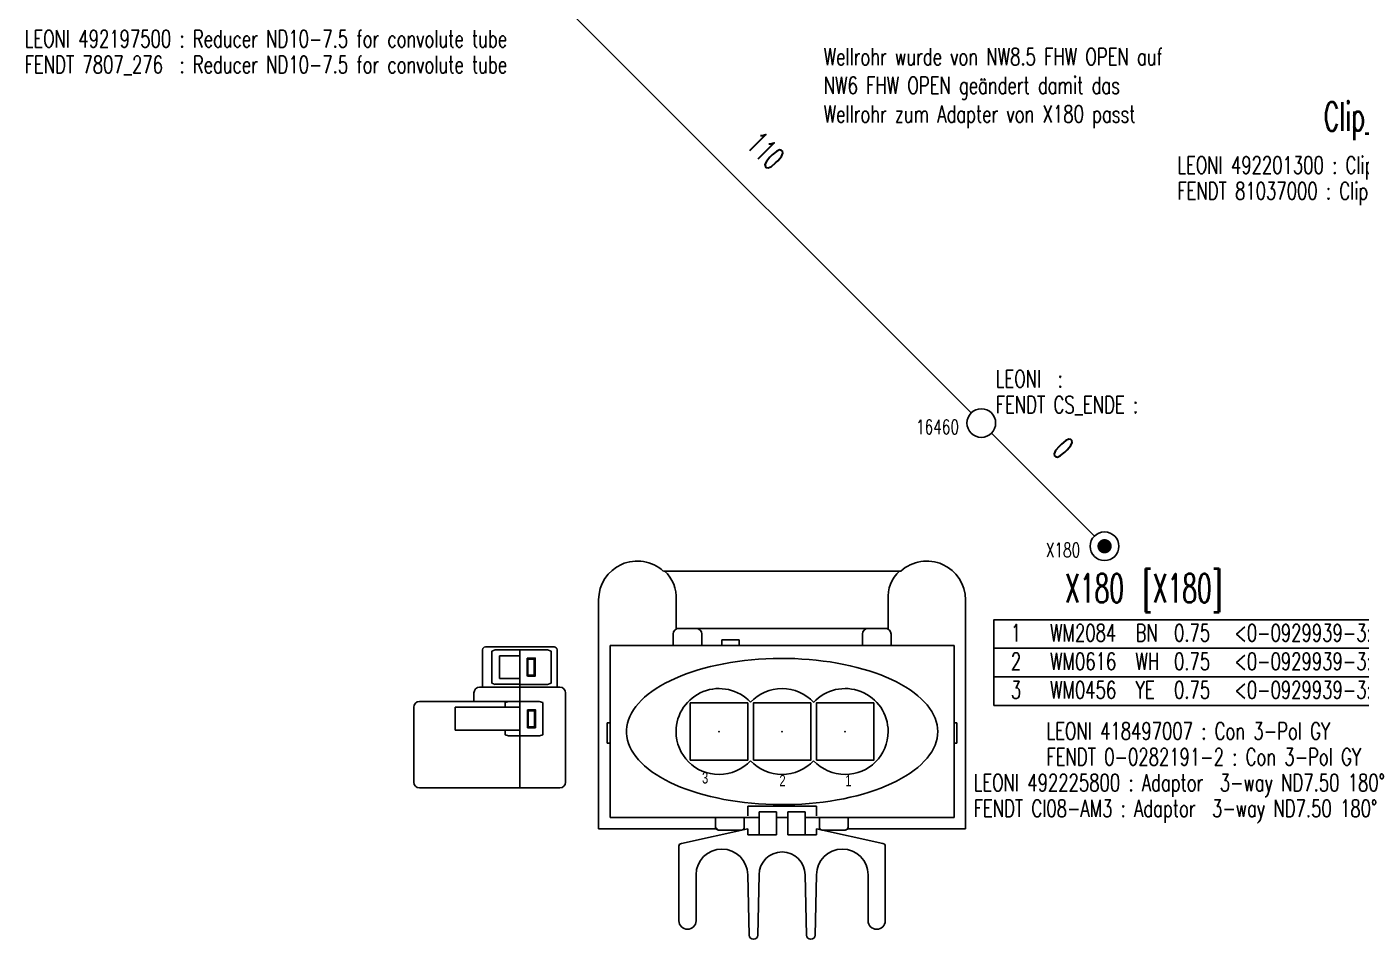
# Model space of a CAD drawing. Header units: millimetres. Extents: x -1 to 4489, y 0 to 1364.
# Drawn here: x 3524.4 to 3757.2, y 539.3 to 698.6 of the extents above; entities that cross this region are included whole.
import ezdxf

# ---------------------------------------------------------------- set-up
doc = ezdxf.new("R2010")
doc.units = ezdxf.units.MM
for name, color, linetype in [('Fendt Beschriftung', 1, 'Continuous'), ('LAYER_0', 7, 'Continuous'), ('SELECTION', 7, 'Continuous')]:
    doc.layers.add(name, color=color, linetype=linetype)
doc.styles.add('HS-BUNDLE-DIMENSION', font='ROMANS.SHX', dxfattribs={"width": 0.6, "height": 4})
doc.styles.add('HS-COMP-DESCRIPTION', font='ROMANS.SHX', dxfattribs={"width": 0.6, "height": 5})
doc.styles.add('HS-INSULATION-LEGEND', font='ROMANS.SHX', dxfattribs={"width": 0.7, "height": 3})
doc.styles.add('HS-NODE', font='ROMANS.SHX', dxfattribs={"width": 0.7, "height": 2.5})
doc.styles.add('HS-PART-NO', font='ROMANS.SHX', dxfattribs={"width": 0.7, "height": 3})
doc.styles.add('HS-WIRE', font='ROMANS.SHX', dxfattribs={"width": 0.7, "height": 3})
doc.linetypes.add('NW_6_FHW_OPEN', pattern='A,0.0001,["=",Standard,S=0.4,R=0,X=0,Y=-0.2],-0.0001,["[]",Standard,S=0.3,R=0,X=-0.05,Y=-0.15],-0.2', length=0.2002)

# ---------------------------------------------------------------- blocks, each defined once
blk = doc.blocks.new('TIMERS_57', base_point=(154.38, 53.904))
at = {"layer": 'LAYER_0', "color": 7}
for points in [[(133.38, 82.053), (174.81, 82.053)], [(122.09, 37.053), (122.09, 77.053)], [(135.59, 77.053), (135.59, 72.053)], [(172.59, 77.053), (172.59, 72.053)], [(186.09, 77.053), (186.09, 37.053)], [(135.09, 69.053), (135.09, 71.053)], [(135.59, 72.053), (172.59, 72.053)], [(136.09, 72.053), (139.09, 72.053)], [(140.09, 71.053), (140.09, 69.053)], [(143.59, 69.053), (143.59, 70.053)], [(143.59, 70.053), (146.59, 70.053)], [(146.59, 70.053), (146.59, 69.053)], [(168.09, 69.053), (168.09, 71.053)], [(169.09, 72.053), (172.09, 72.053)], [(173.09, 71.053), (173.09, 69.053)], [(124.09, 69.053), (184.09, 69.053)], [(124.09, 39.053), (124.09, 69.053)], [(184.09, 69.053), (184.09, 39.053)], [(181.23, 54.053), (181.2, 54.647), (181.12, 55.239), (180.97, 55.829), (180.76, 56.415), (180.5, 56.996), (180.18, 57.57), (179.8, 58.137), (179.37, 58.695), (178.89, 59.242), (178.35, 59.779), (177.75, 60.304), (177.11, 60.814), (176.41, 61.31), (175.67, 61.791), (174.88, 62.254), (174.05, 62.7), (173.17, 63.127), (172.25, 63.535), (171.29, 63.922), (170.3, 64.287), (169.27, 64.631), (168.2, 64.951), (167.11, 65.248), (165.99, 65.52), (164.84, 65.768), (163.67, 65.99), (162.47, 66.187), (161.26, 66.358), (160.04, 66.501), (158.8, 66.618), (157.55, 66.708), (156.29, 66.769), (155.03, 66.804), (153.77, 66.811), (152.51, 66.79), (151.25, 66.742), (149.99, 66.666), (148.75, 66.563), (147.52, 66.432), (146.3, 66.276), (145.1, 66.092), (143.92, 65.883), (142.76, 65.648), (141.62, 65.387), (140.51, 65.102), (139.43, 64.794), (138.38, 64.462), (137.37, 64.107), (136.39, 63.731), (135.46, 63.334), (134.56, 62.916), (133.7, 62.48), (132.89, 62.024), (132.12, 61.553), (131.4, 61.064), (130.73, 60.561), (130.11, 60.043), (129.55, 59.513), (129.03, 58.97), (128.57, 58.417), (128.17, 57.854), (127.82, 57.284), (127.53, 56.706), (127.3, 56.123), (127.12, 55.534), (127, 54.943), (126.94, 54.35), (126.94, 53.757), (127, 53.163), (127.12, 52.572), (127.3, 51.984), (127.53, 51.401), (127.82, 50.823), (128.17, 50.252), (128.57, 49.69), (129.03, 49.136), (129.55, 48.594), (130.11, 48.064), (130.73, 47.546), (131.4, 47.042), (132.12, 46.554), (132.89, 46.082), (133.7, 45.627), (134.56, 45.19), (135.46, 44.773), (136.39, 44.376), (137.37, 44), (138.38, 43.645), (139.43, 43.313), (140.51, 43.004), (141.62, 42.719), (142.75, 42.459), (143.92, 42.224), (145.1, 42.014), (146.3, 41.831), (147.52, 41.674), (148.75, 41.543), (149.99, 41.44), (151.25, 41.365), (152.51, 41.316), (153.77, 41.296), (155.03, 41.303), (156.29, 41.337), (157.55, 41.399), (158.8, 41.489), (160.04, 41.605), (161.26, 41.749), (162.47, 41.919), (163.67, 42.116), (164.84, 42.338), (165.99, 42.586), (167.11, 42.859), (168.2, 43.156), (169.27, 43.476), (170.3, 43.819), (171.29, 44.185), (172.25, 44.572), (173.17, 44.979), (174.05, 45.406), (174.88, 45.852), (175.67, 46.316), (176.41, 46.796), (177.11, 47.292), (177.75, 47.803), (178.35, 48.327), (178.89, 48.864), (179.37, 49.411), (179.8, 49.97), (180.18, 50.537), (180.5, 51.111), (180.76, 51.692), (180.97, 52.278), (181.12, 52.867), (181.2, 53.46), (181.23, 54.053)], [(138.08, 49.053), (148.09, 49.053), (148.09, 59.053), (138.08, 59.053), (138.08, 49.053)], [(149.08, 49.053), (159.09, 49.053), (159.09, 59.053), (149.08, 59.053), (149.08, 49.053)], [(160.09, 49.053), (170.09, 49.053), (170.09, 59.053), (160.09, 59.053), (160.09, 49.053)], [(124.09, 55.553), (123.59, 55.553)], [(123.59, 55.553), (123.59, 52.053)], [(184.09, 55.553), (184.59, 55.553)], [(184.59, 55.553), (184.59, 52.053)], [(123.59, 52.053), (124.09, 52.053)], [(184.59, 52.053), (184.09, 52.053)], [(148.09, 39.356), (148.09, 41.053)], [(148.09, 41.053), (160.09, 41.053)], [(150.09, 40.053), (153.09, 40.053)], [(150.09, 36.053), (150.09, 40.053)], [(153.09, 40.053), (153.09, 36.053)], [(155.09, 36.053), (155.09, 40.053)], [(155.09, 40.053), (158.09, 40.053)], [(158.09, 40.053), (158.09, 36.053)], [(160.09, 41.053), (160.09, 39.356)], [(129.09, 39.053), (124.09, 39.053)], [(134.09, 39.053), (129.09, 39.053)], [(139.09, 39.053), (134.09, 39.053)], [(150.09, 39.053), (139.09, 39.053)], [(142.49, 39.053), (142.49, 37.362)], [(142.49, 37.362), (142.99, 36.863)], [(147.49, 37.362), (147.49, 39.053)], [(155.09, 39.053), (153.09, 39.053)], [(154.09, 39.053), (153.09, 39.053)], [(169.09, 39.053), (158.09, 39.053)], [(160.59, 39.053), (160.59, 37.362)], [(165.59, 37.362), (165.59, 39.053)], [(174.09, 39.053), (169.09, 39.053)], [(179.09, 39.053), (174.09, 39.053)], [(184.09, 39.053), (179.09, 39.053)], [(142.59, 37.053), (122.09, 37.053)], [(148.09, 37.053), (136.52, 34.543)], [(142.99, 36.863), (146.99, 36.863)], [(148.09, 36.053), (148.09, 37.053)], [(150.09, 36.053), (148.09, 36.053)], [(153.09, 36.053), (150.09, 36.053)], [(158.09, 36.053), (155.09, 36.053)], [(158.09, 36.053), (160.09, 36.053)], [(160.09, 36.053), (160.09, 37.053)], [(160.09, 37.053), (171.66, 34.543)], [(165.09, 36.863), (161.09, 36.863)], [(165.59, 37.053), (165.09, 36.863)], [(186.09, 37.053), (165.59, 37.053)], [(136.09, 34.048), (136.09, 21.053)], [(172.09, 34.048), (172.09, 21.053)], [(139.09, 29.053), (139.09, 21.053)], [(148.09, 29.053), (148.34, 18.553)], [(150.09, 29.053), (149.84, 18.553)], [(158.09, 29.053), (158.34, 18.553)], [(160.09, 29.053), (159.84, 18.553)], [(169.09, 29.053), (169.09, 21.053)]]:
    blk.add_lwpolyline(points, dxfattribs=at)
for centre, radius, start, end in [((128.84, 77.053), 6.75, 47.781, 180), ((179.34, 77.053), 6.75, 0, 132.22), ((129.59, 77.553), 6.021, 355.25, 48.375), ((178.59, 77.553), 6.021, 131.63, 184.75), ((136.09, 71.053), 1, 90, 180), ((139.09, 71.053), 1, 0, 90), ((169.09, 71.053), 1, 90, 180), ((172.09, 71.053), 1, 0, 90), ((143.09, 54.053), 7.5, 42.844, 180), ((154.09, 54.053), 7.5, 90, 137.16), ((154.09, 54.053), 7.5, 42.844, 90), ((165.09, 54.053), 7.5, 0, 137.22), ((143.09, 54.053), 7.5, 180, 270), ((165.09, 54.053), 7.5, 270, 0), ((143.09, 54.053), 7.5, 270, 317.16), ((154.09, 54.053), 7.5, 222.84, 270), ((154.09, 54.053), 7.5, 270, 317.16), ((165.09, 54.053), 7.5, 222.78, 270), ((142.99, 37.362), 0.5, 180, 270), ((146.99, 37.362), 0.5, 270, 0), ((161.09, 37.362), 0.5, 180, 270), ((165.09, 37.362), 0.5, 270, 0), ((136.59, 34.048), 0.5, 98.125, 180), ((143.59, 29.053), 4.5, 0, 180), ((154.09, 29.053), 4, 0, 180), ((164.59, 29.053), 4.5, 0, 180), ((171.59, 34.048), 0.5, 0, 81.875), ((137.59, 21.053), 1.5, 180, 0), ((170.59, 21.053), 1.5, 180, 0), ((149.09, 18.553), 0.75, 180, 0), ((159.09, 18.553), 0.75, 180, 0)]:
    blk.add_arc(centre, radius, start, end, dxfattribs=at)
for p in [(143.09, 54.053), (154.09, 54.053), (165.09, 54.053)]:
    blk.add_point(p, dxfattribs=at)
at = {"layer": 'LAYER_0', "color": 7, "width": 0.73071}
for s, p in [('3', (140.12, 44.985)), ('2', (153.62, 44.485)), ('1', (165.12, 44.485))]:
    blk.add_text(s, height=2, dxfattribs=at).set_placement(p)
blk = doc.blocks.new('418497007')
at = {"layer": 'LAYER_0', "color": 7}
blk.add_blockref('TIMERS_57', (-16.67, -4.71), dxfattribs=at)
blk = doc.blocks.new('H_FLEX_12', base_point=(96.915, 114.75))
at = {"layer": 'SELECTION', "color": 7}
for points in [[(90.265, 133.3), (103.33, 133.3)], [(89.265, 132.3), (89.265, 107.8)], [(104.33, 111.87), (104.33, 132.3)], [(103.33, 126.05), (99.326, 126.05)], [(99.326, 122), (99.326, 126.05)], [(103.33, 122), (103.33, 126.05)], [(99.326, 122), (99.326, 114.8)], [(103.33, 114.8), (103.33, 122)], [(105.83, 122.8), (104.33, 122.8)], [(106.83, 107.8), (106.83, 121.8)], [(113.36, 121.3), (106.83, 121.3)], [(107.32, 119.07), (107.51, 119.69)], [(107.33, 119.07), (107.33, 114.77)], [(107.51, 119.7), (113.14, 119.7)], [(113.33, 119.07), (113.14, 119.69)], [(113.32, 111.31), (113.32, 119.07)], [(113.86, 108.8), (113.86, 120.8)], [(98.325, 111.39), (98.326, 116.74)], [(98.326, 116.74), (98.507, 117.37)], [(98.507, 117.37), (99.326, 117.37)], [(104.15, 117.37), (103.33, 117.37)], [(104.33, 116.74), (104.15, 117.37)], [(108.32, 118.33), (108.32, 114.77)], [(108.32, 118.33), (112.32, 118.33)], [(112.32, 118.33), (112.32, 114.77)], [(107.33, 114.78), (89.327, 114.78)], [(113.32, 112.77), (113.32, 114.77), (107.32, 114.77), (107.32, 112.77)], [(99.753, 113.46), (102.89, 113.46)], [(102.89, 113.37), (102.89, 112.06), (99.753, 112.06), (99.753, 113.44)], [(99.897, 113.35), (99.897, 112.25), (102.72, 112.25), (102.72, 113.35), (99.897, 113.35)], [(102.89, 113.37), (102.89, 113.46)], [(104.33, 111.37), (104.33, 111.87)], [(107.32, 112.84), (107.32, 110.73)], [(108.77, 113.49), (111.9, 113.49)], [(111.9, 113.4), (111.9, 112.09), (108.77, 112.09), (108.77, 113.47)], [(108.91, 113.38), (108.91, 112.28), (111.74, 112.28), (111.74, 113.38), (108.91, 113.38)], [(111.9, 113.4), (111.9, 113.49)], [(98.325, 111.39), (98.518, 110.77)], [(98.517, 110.77), (104.15, 110.77)], [(104.33, 111.41), (104.15, 110.79)], [(107.32, 111.33), (107.32, 109.95)], [(107.32, 109.95), (107.52, 109.33)], [(113.32, 109.97), (113.14, 109.35)], [(113.32, 109.99), (113.32, 111.31)], [(113.32, 109.94), (113.32, 110.44)], [(106.86, 108.3), (107.07, 108.3)], [(107.07, 108.3), (113.36, 108.3)], [(107.52, 109.33), (113.14, 109.33)], [(90.265, 106.8), (105.83, 106.8)]]:
    blk.add_lwpolyline(points, dxfattribs=at)
for centre, radius, start, end in [((90.265, 132.3), 1, 90, 180), ((103.33, 132.3), 1, 0, 90), ((105.83, 121.8), 1, 0, 90), ((113.36, 120.8), 0.5, 0, 90), ((90.265, 107.8), 1, 180, 270), ((105.83, 107.8), 1, 270, 0), ((113.36, 108.8), 0.5, 270, 0)]:
    blk.add_arc(centre, radius, start, end, dxfattribs=at)
blk = doc.blocks.new('492225800')
at = {"layer": 'SELECTION', "color": 7}
blk.add_blockref('H_FLEX_12', (32.456, 364.07), dxfattribs=at)

msp = doc.modelspace()

# ---------------------------------------------------------------- linework, layer by layer
at = {"color": 7, "linetype": 'NW_6_FHW_OPEN', "ltscale": 8}
msp.add_lwpolyline([(3618.1, 702.26), (3689.18, 631.18)], dxfattribs=at)
at = {"color": 7, "ltscale": 8}
msp.add_lwpolyline([(3692.72, 627.64), (3710.67, 609.69)], dxfattribs=at)
at = {"color": 7, "linetype": 'Continuous'}
msp.add_lwpolyline([(3711.82, 607.92, 1.25, 1.25, 1), (3713.07, 607.92, 1.25, 1.25, 1)], format="xyseb", close=True, dxfattribs=at)
for points in [[(3693.16, 590.11), (3693.16, 595.09), (3775.56, 595.09), (3775.56, 590.11), (3693.16, 590.11)], [(3693.16, 585.13), (3693.16, 590.11), (3775.56, 590.11), (3775.56, 585.13), (3693.16, 585.13)], [(3693.16, 580.15), (3693.16, 585.13), (3775.56, 585.13), (3775.56, 580.15), (3693.16, 580.15)]]:
    msp.add_lwpolyline(points, dxfattribs=at)
for centre in [(3690.95, 629.41), (3712.44, 607.92)]:
    msp.add_circle(centre, 2.5, dxfattribs=at)

# ---------------------------------------------------------------- block references
msp.add_blockref('418497007', (3673.16, 580.15))
at = {"rotation": 90}
msp.add_blockref('492225800', (3974.57, 540.96), dxfattribs=at)

# ---------------------------------------------------------------- texts
at = {"color": 200, "linetype": 'Continuous', "style": 'HS-PART-NO', "width": 0.7}
for s, p in [('LEONI 492197500 : Reducer ND10-7.5 for convolute tube', (3524.09, 694.96)), ('FENDT 7807_276  : Reducer ND10-7.5 for convolute tube', (3524.09, 690.46)), ('LEONI 492201300 : Clip rotatable ND118.0', (3725.13, 672.92)), ('FENDT 81037000 : Clip rotatable ND118.0', (3725.13, 668.42)), ('LEONI  :', (3693.46, 635.63)), ('FENDT CS_ENDE :', (3693.46, 631.13)), ('LEONI 418497007 : Con 3-Pol GY', (3702.31, 574.18)), ('FENDT 0-0282191-2 : Con 3-Pol GY', (3702.31, 569.68)), ('LEONI 492225800 : Adaptor  3-way ND7.50 180°', (3689.61, 565.18)), ('FENDT CI08-AM3 : Adaptor  3-way ND7.50 180°', (3689.61, 560.68))]:
    msp.add_text(s, height=3, dxfattribs=at).set_placement(p)
at = {"color": 42, "linetype": 'Continuous', "style": 'HS-COMP-DESCRIPTION', "width": 0.6}
for s, p in [('Clip_009', (3750.68, 680.42)), ('X180', (3705.56, 598.09))]:
    msp.add_text(s, height=5, dxfattribs=at).set_placement(p)
at = {"color": 1, "linetype": 'Continuous', "ltscale": 8, "style": 'HS-BUNDLE-DIMENSION', "width": 0.6}
for s, p in [('110', (3649.72, 677.72)), ('0', (3703.08, 624.35))]:
    msp.add_text(s, height=4, rotation=315, dxfattribs=at).set_placement(p)
at = {"color": 5, "linetype": 'Continuous'}
for s, height, style, width, p in [('16460', 2.5, 'HS-NODE', 0.7, (3679.56, 627.5)), ('X180', 2.5, 'HS-NODE', 0.7, (3702.2, 606.03)), (' [X180]', 5, 'HS-COMP-DESCRIPTION', 0.6, (3716.99, 598.09))]:
    msp.add_text(s, height=height, dxfattribs=dict(at, style=style, width=width)).set_placement(p)
at = {"color": 7, "linetype": 'Continuous', "style": 'HS-WIRE', "width": 0.7}
for s, p in [(' 1  ', (3694.66, 591.31)), (' 2  ', (3694.66, 586.33)), (' 3  ', (3694.66, 581.35))]:
    msp.add_text(s, height=3, dxfattribs=at).set_placement(p)
at = {"color": 92, "linetype": 'Continuous', "style": 'HS-WIRE', "width": 0.7}
for s, p in [('WM2084 ', (3702.96, 591.31)), ('BN ', (3717.86, 591.31)), ('0.75 ', (3724.56, 591.31)), (' <0-0929939-3:PBTI>  ', (3733.66, 591.31)), ('WM0616 ', (3702.96, 586.33)), ('WH ', (3717.86, 586.33)), ('0.75 ', (3724.56, 586.33)), (' <0-0929939-3:PBTI>  ', (3733.66, 586.33)), ('WM0456 ', (3702.96, 581.35)), ('YE ', (3717.86, 581.35)), ('0.75 ', (3724.56, 581.35)), (' <0-0929939-3:PBTI>  ', (3733.66, 581.35))]:
    msp.add_text(s, height=3, dxfattribs=at).set_placement(p)
at = {"layer": 'Fendt Beschriftung', "insert": (3663.48, 694.84), "char_height": 3, "width": 67.5875, "attachment_point": 1, "style": 'HS-INSULATION-LEGEND'}
msp.add_mtext('Wellrohr wurde von NW8.5 FHW OPEN auf NW6 FHW OPEN geändert damit das Wellrohr zum Adapter von X180 passt', dxfattribs=at)

doc.saveas('drawing.dxf')
